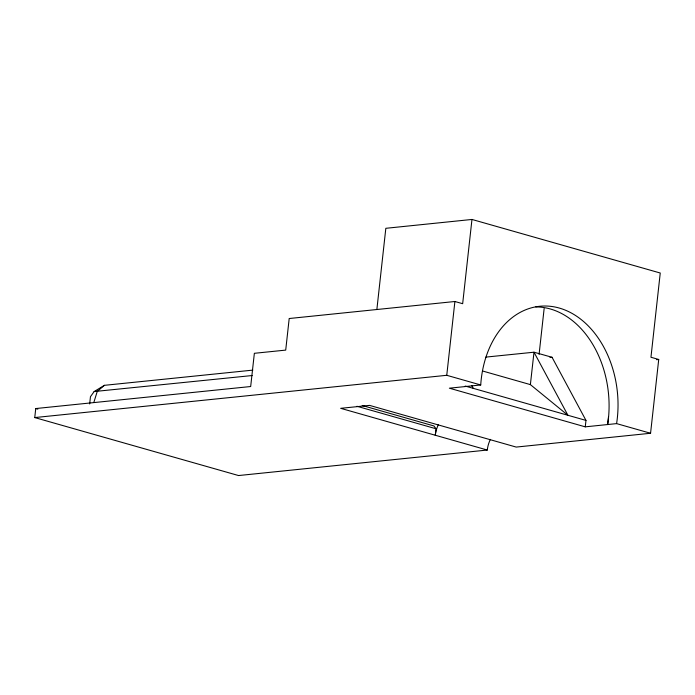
<?xml version="1.0" encoding="UTF-8"?>
<svg xmlns="http://www.w3.org/2000/svg" width="695" height="695" viewBox="0 0 695 695"><rect width="100%" height="100%" fill="white"/><g stroke="black" fill="none" stroke-linecap="round" stroke-linejoin="round"><path stroke-width="1.04" d="M487.282 450.039L238.55 475.545L34.75 417.573L35.749 408.547L250.678 386.524L254.361 353.303L285.714 350.106L289.198 318.519L454.895 301.5L462.661 303.698L471.966 219.455L660.25 273.013L650.954 357.256L658.721 359.471L650.563 433.263L516.203 447.076L369.575 405.385L340.663 408.321L487.282 450.039A21.441 13.952 -74.1 0 1 490.375 439.379M89.664 403.96L90.463 396.697L94.138 391.554L104.415 385.325L252.85 370.114M376.881 309.353L385.829 228.308L471.966 219.455M362.156 405.48L433.923 425.948L436.017 428.763L435.305 435.244A21.441 13.952 -74.1 0 1 438.397 424.584M34.75 417.573L446.755 375.3L454.895 301.5M585.972 420.406L567.919 415.28L530.381 384.613L533.995 352.209L552.047 357.282L585.972 420.406L585.251 426.843L449.378 388.192L480.723 384.969A93.147 68.484 84.1 0 1 559.275 308.05A93.147 68.484 84.1 0 1 616.595 423.611L650.563 433.263M539.085 354.398L544.142 308.545M608.472 417.009L607.647 424.541L585.251 426.843M93.825 402.483L97.257 391.415L104.415 385.325M616.595 423.611L607.647 424.541A93.147 68.484 84.1 0 0 535.81 306.929M252.163 375.535L94.138 391.554M485.875 357.1L533.995 352.209L567.919 415.28L465.207 386.055M549.98 357.499L552.047 357.282M656.558 359.697L658.721 359.471M446.755 375.3L480.723 384.969M356.978 406.28L436.017 428.763M35.749 408.547L37.825 409.138M482.547 370.991L530.381 384.613M471.731 385.49L473.278 388.357"/></g></svg>
